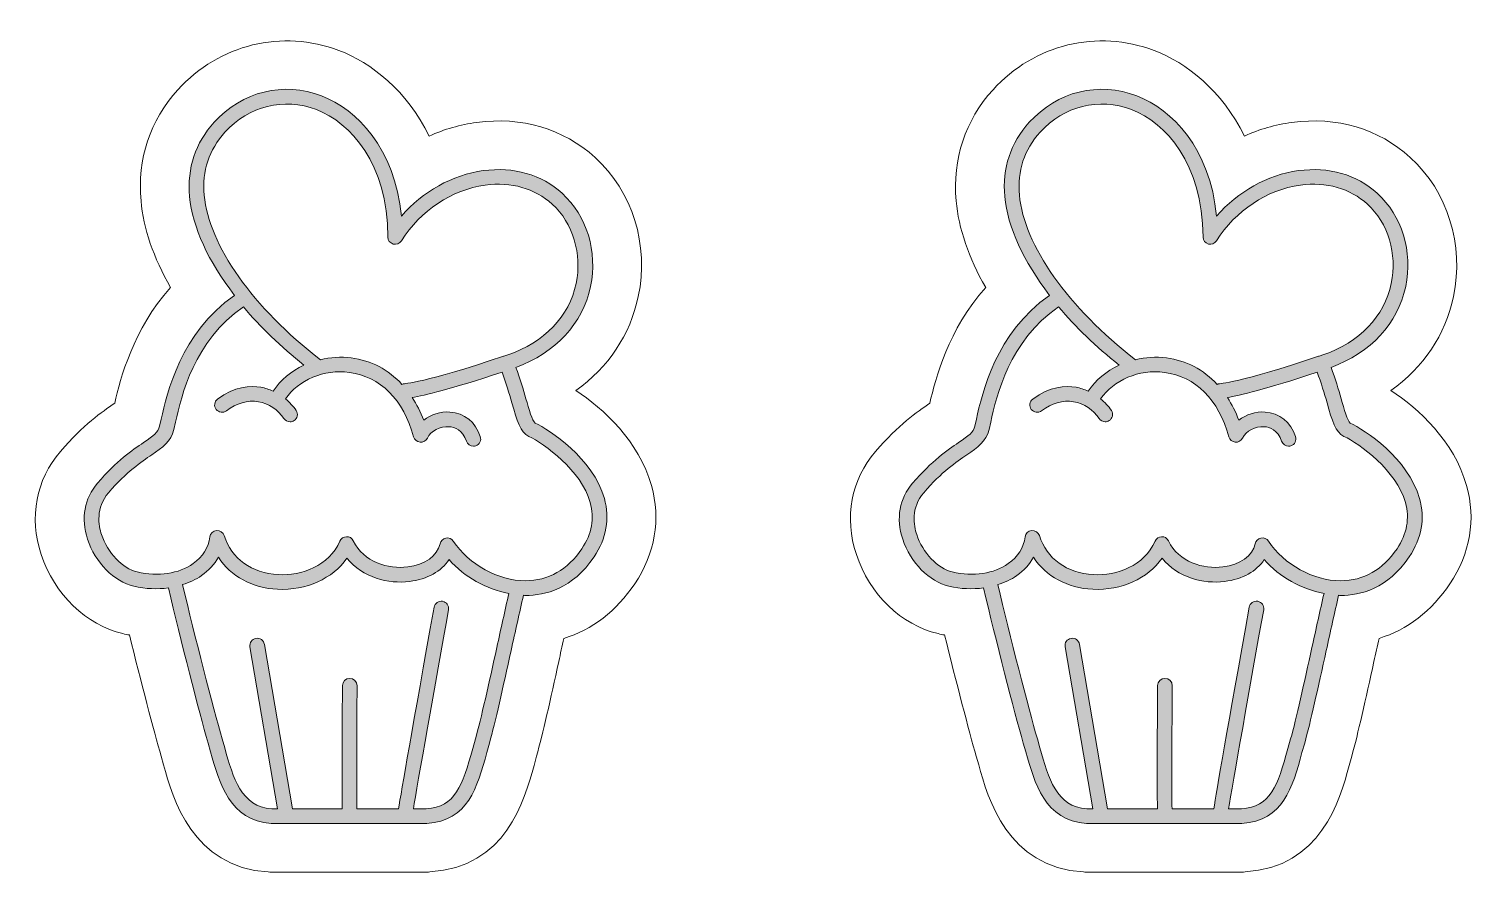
# Model space of a CAD drawing. Header units: inches. Extents: x 4.5 to 25.4, y -21 to -8.8.
import ezdxf

# ---------------------------------------------------------------- set-up
doc = ezdxf.new("R2010")
doc.units = ezdxf.units.IN
doc.header["$MEASUREMENT"] = 0
doc.layers.add('1', color=7, linetype='Continuous')

msp = doc.modelspace()

# ---------------------------------------------------------------- hatches: boundary and pattern name
at = {"layer": '1', "true_color": 0xffffff}
h = msp.add_hatch(color=7, dxfattribs=at)
h.dxf.hatch_style = 2
edge = h.paths.add_edge_path()
edge.add_spline(control_points=[(12.852, -15.608), (12.69, -15.026), (12.058, -14.616), (11.851, -14.519), (11.813, -14.492), (11.761, -14.312), (11.72, -14.167), (11.683, -14.037), (11.635, -13.878), (11.574, -13.714), (12.147, -13.504), (12.54, -13.082), (12.652, -12.546), (12.757, -12.042), (12.6, -11.526), (12.242, -11.201), (11.944, -10.931), (11.541, -10.814), (11.104, -10.874), (10.655, -10.935), (10.23, -11.175), (9.922, -11.531), (9.825, -10.545), (9.28, -9.991), (8.77, -9.795), (8.217, -9.584), (7.622, -9.729), (7.218, -10.176), (6.946, -10.475), (6.827, -10.836), (6.864, -11.248), (6.904, -11.692), (7.136, -12.186), (7.511, -12.674), (6.735, -13.216), (6.537, -14.083), (6.454, -14.461), (6.454, -14.461), (6.431, -14.561), (6.431, -14.561), (6.409, -14.654), (6.347, -14.699), (6.198, -14.8), (6.036, -14.91), (5.814, -15.06), (5.534, -15.385), (5.343, -15.606), (5.292, -15.893), (5.39, -16.195), (5.5, -16.529), (5.775, -16.808), (6.058, -16.873), (6.23, -16.913), (6.399, -16.919), (6.557, -16.898), (6.734, -17.647), (6.999, -18.683), (7.131, -19.137), (7.131, -19.137), (7.167, -19.265), (7.167, -19.265), (7.291, -19.708), (7.444, -20.26), (8.043, -20.298), (8.043, -20.298), (10.288, -20.298), (10.288, -20.298), (10.885, -20.26), (11.016, -19.781), (11.155, -19.274), (11.155, -19.274), (11.194, -19.137), (11.194, -19.137), (11.278, -18.839), (11.388, -18.336), (11.505, -17.803), (11.566, -17.527), (11.627, -17.252), (11.684, -17.004), (11.693, -17.004), (11.702, -17.007), (11.711, -17.007), (11.711, -17.007), (11.712, -17.007), (11.713, -17.007), (11.995, -17.007), (12.394, -16.91), (12.703, -16.45), (12.882, -16.181), (12.933, -15.898), (12.852, -15.608)], knot_values=[0, 0, 0, 0, 1, 1, 1, 2, 2, 2, 3, 3, 3, 4, 4, 4, 5, 5, 5, 6, 6, 6, 7, 7, 7, 8, 8, 8, 9, 9, 9, 10, 10, 10, 11, 11, 11, 12, 12, 12, 13, 13, 13, 14, 14, 14, 15, 15, 15, 16, 16, 16, 17, 17, 17, 18, 18, 18, 19, 19, 19, 20, 20, 20, 21, 21, 21, 22, 22, 22, 23, 23, 23, 24, 24, 24, 25, 25, 25, 26, 26, 26, 27, 27, 27, 28, 28, 28, 29, 29, 29, 30, 30, 30, 30], degree=3, periodic=1)
edge = h.paths.add_edge_path()
edge.add_spline(control_points=[(7.374, -10.318), (7.719, -9.938), (8.224, -9.813), (8.695, -9.993), (9.189, -10.182), (9.72, -10.765), (9.726, -11.832), (9.726, -11.879), (9.757, -11.92), (9.803, -11.933), (9.848, -11.946), (9.897, -11.927), (9.921, -11.887), (10.197, -11.45), (10.649, -11.149), (11.132, -11.083), (11.507, -11.032), (11.849, -11.13), (12.1, -11.358), (12.398, -11.629), (12.533, -12.078), (12.444, -12.502), (12.345, -12.979), (11.985, -13.354), (11.458, -13.533), (11.438, -13.539), (11.421, -13.545), (11.402, -13.551), (11.401, -13.552), (11.399, -13.55), (11.398, -13.551), (11.396, -13.551), (11.396, -13.553), (11.395, -13.553), (10.247, -13.938), (9.957, -13.951), (9.947, -13.952), (9.94, -13.952), (9.936, -13.958), (9.93, -13.959), (9.735, -13.747), (9.485, -13.614), (9.197, -13.577), (9.046, -13.558), (8.895, -13.57), (8.752, -13.604), (7.782, -12.857), (7.139, -11.947), (7.075, -11.229), (7.043, -10.878), (7.144, -10.572), (7.374, -10.318)], knot_values=[0, 0, 0, 0, 1, 1, 1, 2, 2, 2, 3, 3, 3, 4, 4, 4, 5, 5, 5, 6, 6, 6, 7, 7, 7, 8, 8, 8, 9, 9, 9, 10, 10, 10, 11, 11, 11, 12, 12, 12, 13, 13, 13, 14, 14, 14, 15, 15, 15, 16, 16, 16, 17, 17, 17, 17], degree=3, periodic=1)
edge = h.paths.add_edge_path()
edge.add_spline(control_points=[(11.299, -17.758), (11.187, -18.264), (11.073, -18.787), (10.99, -19.079), (10.99, -19.079), (10.951, -19.218), (10.951, -19.218), (10.804, -19.755), (10.7, -20.059), (10.281, -20.086), (10.281, -20.086), (10.094, -20.086), (10.094, -20.086), (10.147, -19.762), (10.417, -18.247), (10.601, -17.214), (10.612, -17.156), (10.574, -17.101), (10.516, -17.091), (10.461, -17.082), (10.404, -17.119), (10.393, -17.176), (10.09, -18.87), (9.918, -19.846), (9.881, -20.086), (9.881, -20.086), (9.279, -20.086), (9.279, -20.086), (9.273, -19.876), (9.277, -18.918), (9.282, -18.311), (9.282, -18.252), (9.235, -18.204), (9.177, -18.204), (9.177, -18.204), (9.176, -18.204), (9.176, -18.204), (9.118, -18.204), (9.07, -18.251), (9.07, -18.309), (9.069, -18.47), (9.06, -19.776), (9.068, -20.086), (9.068, -20.086), (8.349, -20.086), (8.349, -20.086), (8.349, -20.086), (7.943, -17.713), (7.943, -17.713), (7.933, -17.656), (7.881, -17.617), (7.821, -17.627), (7.763, -17.636), (7.725, -17.691), (7.734, -17.749), (7.734, -17.749), (8.134, -20.086), (8.134, -20.086), (8.134, -20.086), (8.05, -20.086), (8.05, -20.086), (7.608, -20.058), (7.493, -19.645), (7.371, -19.208), (7.371, -19.208), (7.334, -19.078), (7.334, -19.078), (7.205, -18.634), (6.936, -17.584), (6.763, -16.849), (6.861, -16.817), (6.955, -16.778), (7.036, -16.72), (7.14, -16.648), (7.222, -16.558), (7.279, -16.456), (7.458, -16.728), (7.766, -16.9), (8.133, -16.918), (8.549, -16.935), (8.929, -16.763), (9.136, -16.47), (9.361, -16.75), (9.735, -16.843), (10.038, -16.805), (10.296, -16.773), (10.499, -16.657), (10.609, -16.49), (10.832, -16.742), (11.148, -16.917), (11.473, -16.978), (11.417, -17.222), (11.358, -17.488), (11.299, -17.758)], knot_values=[0, 0, 0, 0, 1, 1, 1, 2, 2, 2, 3, 3, 3, 4, 4, 4, 5, 5, 5, 6, 6, 6, 7, 7, 7, 8, 8, 8, 9, 9, 9, 10, 10, 10, 11, 11, 11, 12, 12, 12, 13, 13, 13, 14, 14, 14, 15, 15, 15, 16, 16, 16, 17, 17, 17, 18, 18, 18, 19, 19, 19, 20, 20, 20, 21, 21, 21, 22, 22, 22, 23, 23, 23, 24, 24, 24, 25, 25, 25, 26, 26, 26, 27, 27, 27, 28, 28, 28, 29, 29, 29, 30, 30, 30, 31, 31, 31, 31], degree=3, periodic=1)
edge = h.paths.add_edge_path()
edge.add_spline(control_points=[(12.527, -16.332), (12.324, -16.635), (12.042, -16.795), (11.713, -16.795), (11.712, -16.795), (11.711, -16.795), (11.711, -16.795), (11.322, -16.795), (10.894, -16.56), (10.671, -16.224), (10.647, -16.188), (10.605, -16.17), (10.563, -16.179), (10.521, -16.187), (10.487, -16.219), (10.479, -16.261), (10.443, -16.433), (10.26, -16.564), (10.012, -16.595), (9.733, -16.631), (9.377, -16.528), (9.226, -16.218), (9.208, -16.18), (9.17, -16.154), (9.128, -16.159), (9.087, -16.16), (9.05, -16.185), (9.033, -16.223), (8.881, -16.58), (8.478, -16.722), (8.144, -16.706), (7.76, -16.687), (7.467, -16.476), (7.363, -16.142), (7.348, -16.095), (7.303, -16.065), (7.252, -16.068), (7.203, -16.073), (7.163, -16.112), (7.157, -16.161), (7.138, -16.316), (7.054, -16.449), (6.915, -16.547), (6.706, -16.693), (6.412, -16.738), (6.106, -16.667), (5.898, -16.619), (5.677, -16.388), (5.592, -16.129), (5.549, -15.997), (5.504, -15.743), (5.694, -15.523), (5.956, -15.22), (6.165, -15.078), (6.317, -14.975), (6.472, -14.87), (6.594, -14.787), (6.637, -14.61), (6.637, -14.61), (6.661, -14.507), (6.661, -14.507), (6.746, -14.121), (6.925, -13.334), (7.64, -12.841), (7.883, -13.13), (8.179, -13.413), (8.515, -13.682), (8.331, -13.767), (8.176, -13.897), (8.069, -14.058), (8.012, -14.033), (7.954, -14.012), (7.893, -14.002), (7.742, -13.976), (7.512, -13.985), (7.267, -14.172), (7.22, -14.208), (7.211, -14.275), (7.247, -14.321), (7.283, -14.367), (7.349, -14.376), (7.395, -14.341), (7.541, -14.229), (7.701, -14.184), (7.857, -14.21), (8.006, -14.236), (8.144, -14.326), (8.225, -14.452), (8.246, -14.483), (8.28, -14.5), (8.314, -14.5), (8.334, -14.5), (8.354, -14.494), (8.372, -14.483), (8.421, -14.451), (8.435, -14.386), (8.403, -14.337), (8.362, -14.273), (8.307, -14.219), (8.248, -14.17), (8.432, -13.896), (8.803, -13.738), (9.17, -13.787), (9.615, -13.844), (9.954, -14.182), (10.098, -14.716), (10.11, -14.759), (10.147, -14.79), (10.191, -14.794), (10.235, -14.8), (10.277, -14.774), (10.296, -14.735), (10.345, -14.632), (10.486, -14.56), (10.608, -14.57), (10.693, -14.575), (10.806, -14.616), (10.861, -14.78), (10.876, -14.824), (10.917, -14.852), (10.961, -14.852), (10.972, -14.852), (10.984, -14.85), (10.995, -14.847), (11.05, -14.828), (11.08, -14.768), (11.061, -14.713), (10.991, -14.501), (10.83, -14.372), (10.622, -14.359), (10.486, -14.35), (10.348, -14.396), (10.243, -14.476), (10.198, -14.356), (10.142, -14.247), (10.078, -14.148), (10.251, -14.118), (10.626, -14.031), (11.374, -13.783), (11.433, -13.94), (11.478, -14.091), (11.516, -14.225), (11.59, -14.483), (11.638, -14.653), (11.76, -14.71), (11.984, -14.815), (12.519, -15.201), (12.648, -15.665), (12.712, -15.893), (12.671, -16.117), (12.527, -16.332)], knot_values=[0, 0, 0, 0, 1, 1, 1, 2, 2, 2, 3, 3, 3, 4, 4, 4, 5, 5, 5, 6, 6, 6, 7, 7, 7, 8, 8, 8, 9, 9, 9, 10, 10, 10, 11, 11, 11, 12, 12, 12, 13, 13, 13, 14, 14, 14, 15, 15, 15, 16, 16, 16, 17, 17, 17, 18, 18, 18, 19, 19, 19, 20, 20, 20, 21, 21, 21, 22, 22, 22, 23, 23, 23, 24, 24, 24, 25, 25, 25, 26, 26, 26, 27, 27, 27, 28, 28, 28, 29, 29, 29, 30, 30, 30, 31, 31, 31, 32, 32, 32, 33, 33, 33, 34, 34, 34, 35, 35, 35, 36, 36, 36, 37, 37, 37, 38, 38, 38, 39, 39, 39, 40, 40, 40, 41, 41, 41, 42, 42, 42, 43, 43, 43, 44, 44, 44, 45, 45, 45, 46, 46, 46, 47, 47, 47, 48, 48, 48, 49, 49, 49, 50, 50, 50, 50], degree=3, periodic=1)
h = msp.add_hatch(color=7, dxfattribs=at)
h.dxf.hatch_style = 2
edge = h.paths.add_edge_path()
edge.add_spline(control_points=[(24.621, -15.608), (24.459, -15.026), (23.827, -14.616), (23.62, -14.519), (23.582, -14.492), (23.53, -14.312), (23.489, -14.167), (23.452, -14.037), (23.404, -13.878), (23.343, -13.714), (23.916, -13.504), (24.309, -13.082), (24.421, -12.546), (24.526, -12.042), (24.369, -11.526), (24.011, -11.201), (23.713, -10.931), (23.31, -10.814), (22.873, -10.874), (22.424, -10.935), (21.999, -11.175), (21.691, -11.531), (21.594, -10.545), (21.049, -9.991), (20.539, -9.795), (19.986, -9.584), (19.392, -9.729), (18.987, -10.176), (18.715, -10.475), (18.596, -10.836), (18.633, -11.248), (18.673, -11.692), (18.905, -12.186), (19.28, -12.674), (18.504, -13.216), (18.306, -14.083), (18.223, -14.461), (18.223, -14.461), (18.2, -14.561), (18.2, -14.561), (18.178, -14.654), (18.116, -14.699), (17.967, -14.8), (17.805, -14.91), (17.583, -15.06), (17.303, -15.385), (17.112, -15.606), (17.061, -15.893), (17.159, -16.195), (17.269, -16.529), (17.544, -16.808), (17.827, -16.873), (17.999, -16.913), (18.168, -16.919), (18.326, -16.898), (18.503, -17.647), (18.768, -18.683), (18.9, -19.137), (18.9, -19.137), (18.936, -19.265), (18.936, -19.265), (19.06, -19.708), (19.213, -20.26), (19.812, -20.298), (19.812, -20.298), (22.057, -20.298), (22.057, -20.298), (22.654, -20.26), (22.785, -19.781), (22.924, -19.274), (22.924, -19.274), (22.963, -19.137), (22.963, -19.137), (23.047, -18.839), (23.157, -18.336), (23.275, -17.803), (23.335, -17.527), (23.396, -17.252), (23.453, -17.004), (23.462, -17.004), (23.471, -17.007), (23.48, -17.007), (23.481, -17.007), (23.481, -17.007), (23.482, -17.007), (23.764, -17.007), (24.163, -16.91), (24.472, -16.45), (24.652, -16.181), (24.702, -15.898), (24.621, -15.608)], knot_values=[0, 0, 0, 0, 1, 1, 1, 2, 2, 2, 3, 3, 3, 4, 4, 4, 5, 5, 5, 6, 6, 6, 7, 7, 7, 8, 8, 8, 9, 9, 9, 10, 10, 10, 11, 11, 11, 12, 12, 12, 13, 13, 13, 14, 14, 14, 15, 15, 15, 16, 16, 16, 17, 17, 17, 18, 18, 18, 19, 19, 19, 20, 20, 20, 21, 21, 21, 22, 22, 22, 23, 23, 23, 24, 24, 24, 25, 25, 25, 26, 26, 26, 27, 27, 27, 28, 28, 28, 29, 29, 29, 30, 30, 30, 30], degree=3, periodic=1)
edge = h.paths.add_edge_path()
edge.add_spline(control_points=[(19.144, -10.318), (19.488, -9.938), (19.993, -9.813), (20.464, -9.993), (20.958, -10.182), (21.489, -10.765), (21.495, -11.832), (21.495, -11.879), (21.526, -11.92), (21.572, -11.933), (21.617, -11.946), (21.666, -11.927), (21.69, -11.887), (21.966, -11.45), (22.418, -11.149), (22.901, -11.083), (23.276, -11.032), (23.618, -11.13), (23.869, -11.358), (24.167, -11.629), (24.302, -12.078), (24.213, -12.502), (24.114, -12.979), (23.754, -13.354), (23.227, -13.533), (23.207, -13.539), (23.19, -13.545), (23.171, -13.551), (23.17, -13.552), (23.168, -13.55), (23.167, -13.551), (23.166, -13.551), (23.165, -13.553), (23.164, -13.553), (22.016, -13.938), (21.726, -13.951), (21.716, -13.952), (21.709, -13.952), (21.705, -13.958), (21.699, -13.959), (21.504, -13.747), (21.254, -13.614), (20.966, -13.577), (20.815, -13.558), (20.664, -13.57), (20.521, -13.604), (19.551, -12.857), (18.908, -11.947), (18.844, -11.229), (18.812, -10.878), (18.913, -10.572), (19.144, -10.318)], knot_values=[0, 0, 0, 0, 1, 1, 1, 2, 2, 2, 3, 3, 3, 4, 4, 4, 5, 5, 5, 6, 6, 6, 7, 7, 7, 8, 8, 8, 9, 9, 9, 10, 10, 10, 11, 11, 11, 12, 12, 12, 13, 13, 13, 14, 14, 14, 15, 15, 15, 16, 16, 16, 17, 17, 17, 17], degree=3, periodic=1)
edge = h.paths.add_edge_path()
edge.add_spline(control_points=[(23.068, -17.758), (22.957, -18.264), (22.842, -18.787), (22.759, -19.079), (22.759, -19.079), (22.72, -19.218), (22.72, -19.218), (22.573, -19.755), (22.469, -20.059), (22.05, -20.086), (22.05, -20.086), (21.863, -20.086), (21.863, -20.086), (21.916, -19.762), (22.186, -18.247), (22.371, -17.214), (22.381, -17.156), (22.343, -17.101), (22.285, -17.091), (22.23, -17.082), (22.173, -17.119), (22.162, -17.176), (21.859, -18.87), (21.687, -19.846), (21.65, -20.086), (21.65, -20.086), (21.048, -20.086), (21.048, -20.086), (21.042, -19.876), (21.046, -18.918), (21.051, -18.311), (21.051, -18.252), (21.004, -18.204), (20.946, -18.204), (20.946, -18.204), (20.945, -18.204), (20.945, -18.204), (20.887, -18.204), (20.84, -18.251), (20.839, -18.309), (20.838, -18.47), (20.829, -19.776), (20.837, -20.086), (20.837, -20.086), (20.118, -20.086), (20.118, -20.086), (20.118, -20.086), (19.712, -17.713), (19.712, -17.713), (19.702, -17.656), (19.65, -17.617), (19.59, -17.627), (19.532, -17.636), (19.494, -17.691), (19.504, -17.749), (19.504, -17.749), (19.903, -20.086), (19.903, -20.086), (19.903, -20.086), (19.819, -20.086), (19.819, -20.086), (19.377, -20.058), (19.262, -19.645), (19.14, -19.208), (19.14, -19.208), (19.104, -19.078), (19.104, -19.078), (18.975, -18.634), (18.705, -17.584), (18.532, -16.849), (18.63, -16.817), (18.724, -16.778), (18.806, -16.72), (18.909, -16.648), (18.991, -16.558), (19.048, -16.456), (19.227, -16.728), (19.535, -16.9), (19.902, -16.918), (20.318, -16.935), (20.698, -16.763), (20.905, -16.47), (21.13, -16.75), (21.504, -16.843), (21.807, -16.805), (22.065, -16.773), (22.269, -16.657), (22.378, -16.49), (22.601, -16.742), (22.917, -16.917), (23.242, -16.978), (23.186, -17.222), (23.127, -17.488), (23.068, -17.758)], knot_values=[0, 0, 0, 0, 1, 1, 1, 2, 2, 2, 3, 3, 3, 4, 4, 4, 5, 5, 5, 6, 6, 6, 7, 7, 7, 8, 8, 8, 9, 9, 9, 10, 10, 10, 11, 11, 11, 12, 12, 12, 13, 13, 13, 14, 14, 14, 15, 15, 15, 16, 16, 16, 17, 17, 17, 18, 18, 18, 19, 19, 19, 20, 20, 20, 21, 21, 21, 22, 22, 22, 23, 23, 23, 24, 24, 24, 25, 25, 25, 26, 26, 26, 27, 27, 27, 28, 28, 28, 29, 29, 29, 30, 30, 30, 31, 31, 31, 31], degree=3, periodic=1)
edge = h.paths.add_edge_path()
edge.add_spline(control_points=[(24.296, -16.332), (24.093, -16.635), (23.811, -16.795), (23.482, -16.795), (23.481, -16.795), (23.481, -16.795), (23.48, -16.795), (23.091, -16.795), (22.663, -16.56), (22.44, -16.224), (22.416, -16.188), (22.374, -16.17), (22.332, -16.179), (22.29, -16.187), (22.257, -16.219), (22.248, -16.261), (22.212, -16.433), (22.029, -16.564), (21.781, -16.595), (21.502, -16.631), (21.146, -16.528), (20.995, -16.218), (20.977, -16.18), (20.939, -16.154), (20.897, -16.159), (20.856, -16.16), (20.819, -16.185), (20.802, -16.223), (20.65, -16.58), (20.247, -16.722), (19.913, -16.706), (19.529, -16.687), (19.237, -16.476), (19.132, -16.142), (19.117, -16.095), (19.072, -16.065), (19.021, -16.068), (18.972, -16.073), (18.932, -16.112), (18.926, -16.161), (18.907, -16.316), (18.823, -16.449), (18.684, -16.547), (18.476, -16.693), (18.181, -16.738), (17.875, -16.667), (17.667, -16.619), (17.446, -16.388), (17.361, -16.129), (17.318, -15.997), (17.274, -15.743), (17.463, -15.523), (17.725, -15.22), (17.934, -15.078), (18.086, -14.975), (18.241, -14.87), (18.364, -14.787), (18.406, -14.61), (18.406, -14.61), (18.43, -14.507), (18.43, -14.507), (18.515, -14.121), (18.694, -13.334), (19.409, -12.841), (19.652, -13.13), (19.948, -13.413), (20.284, -13.682), (20.1, -13.767), (19.945, -13.897), (19.838, -14.058), (19.781, -14.033), (19.723, -14.012), (19.662, -14.002), (19.511, -13.976), (19.281, -13.985), (19.036, -14.172), (18.989, -14.208), (18.981, -14.275), (19.016, -14.321), (19.052, -14.367), (19.118, -14.376), (19.165, -14.341), (19.31, -14.229), (19.47, -14.184), (19.626, -14.21), (19.775, -14.236), (19.913, -14.326), (19.994, -14.452), (20.015, -14.483), (20.049, -14.5), (20.083, -14.5), (20.103, -14.5), (20.123, -14.494), (20.141, -14.483), (20.19, -14.451), (20.204, -14.386), (20.172, -14.337), (20.131, -14.273), (20.076, -14.219), (20.017, -14.17), (20.201, -13.896), (20.572, -13.738), (20.939, -13.787), (21.385, -13.844), (21.723, -14.182), (21.867, -14.716), (21.879, -14.759), (21.916, -14.79), (21.96, -14.794), (22.004, -14.8), (22.046, -14.774), (22.065, -14.735), (22.114, -14.632), (22.255, -14.56), (22.377, -14.57), (22.462, -14.575), (22.575, -14.616), (22.63, -14.78), (22.645, -14.824), (22.686, -14.852), (22.73, -14.852), (22.741, -14.852), (22.753, -14.85), (22.764, -14.847), (22.819, -14.828), (22.849, -14.768), (22.83, -14.713), (22.76, -14.501), (22.599, -14.372), (22.391, -14.359), (22.255, -14.35), (22.117, -14.396), (22.012, -14.476), (21.967, -14.356), (21.911, -14.247), (21.847, -14.148), (22.02, -14.118), (22.396, -14.031), (23.143, -13.783), (23.202, -13.94), (23.247, -14.091), (23.286, -14.225), (23.359, -14.483), (23.408, -14.653), (23.529, -14.71), (23.753, -14.815), (24.288, -15.201), (24.417, -15.665), (24.481, -15.893), (24.44, -16.117), (24.296, -16.332)], knot_values=[0, 0, 0, 0, 1, 1, 1, 2, 2, 2, 3, 3, 3, 4, 4, 4, 5, 5, 5, 6, 6, 6, 7, 7, 7, 8, 8, 8, 9, 9, 9, 10, 10, 10, 11, 11, 11, 12, 12, 12, 13, 13, 13, 14, 14, 14, 15, 15, 15, 16, 16, 16, 17, 17, 17, 18, 18, 18, 19, 19, 19, 20, 20, 20, 21, 21, 21, 22, 22, 22, 23, 23, 23, 24, 24, 24, 25, 25, 25, 26, 26, 26, 27, 27, 27, 28, 28, 28, 29, 29, 29, 30, 30, 30, 31, 31, 31, 32, 32, 32, 33, 33, 33, 34, 34, 34, 35, 35, 35, 36, 36, 36, 37, 37, 37, 38, 38, 38, 39, 39, 39, 40, 40, 40, 41, 41, 41, 42, 42, 42, 43, 43, 43, 44, 44, 44, 45, 45, 45, 46, 46, 46, 47, 47, 47, 48, 48, 48, 49, 49, 49, 50, 50, 50, 50], degree=3, periodic=1)

# ---------------------------------------------------------------- linework, layer by layer
at = {"layer": '1', "color": 12, "lineweight": 9, "true_color": 0xd00017}
for points in [[(13.531, -15.419), (13.354, -14.783), (12.837, -14.308), (12.44, -14.048), (12.907, -13.717), (13.225, -13.245), (13.342, -12.691), (13.498, -11.944), (13.26, -11.175), (12.718, -10.683), (12.262, -10.269), (11.655, -10.089), (11.009, -10.178), (10.772, -10.21), (10.542, -10.276), (10.323, -10.374), (10.002, -9.72), (9.489, -9.317), (9.019, -9.138), (8.202, -8.828), (7.29, -9.05), (6.694, -9.705), (6.291, -10.15), (6.107, -10.705), (6.162, -11.311), (6.197, -11.708), (6.343, -12.132), (6.588, -12.56), (6.048, -13.168), (5.864, -13.873), (5.782, -14.232), (5.599, -14.357), (5.329, -14.545), (4.999, -14.927), (4.645, -15.337), (4.544, -15.879), (4.721, -16.415), (4.91, -16.988), (5.373, -17.437), (5.9, -17.558), (5.932, -17.565), (5.964, -17.572), (5.995, -17.577), (6.158, -18.238), (6.348, -18.969), (6.452, -19.327), (6.452, -19.327), (6.488, -19.454), (6.488, -19.454), (6.621, -19.933), (6.899, -20.929), (7.999, -20.999), (8.013, -20.999), (8.028, -21), (8.043, -21), (8.043, -21), (8.043, -21), (8.043, -21), (8.043, -21), (10.288, -21), (10.288, -21), (10.303, -21), (10.318, -20.999), (10.333, -20.998), (11.432, -20.929), (11.695, -19.973), (11.836, -19.461), (11.836, -19.461), (11.873, -19.327), (11.873, -19.327), (11.963, -19.009), (12.075, -18.499), (12.193, -17.96), (12.218, -17.848), (12.242, -17.737), (12.266, -17.627), (12.674, -17.501), (13.027, -17.231), (13.29, -16.839), (13.585, -16.399), (13.668, -15.907), (13.531, -15.419)], [(25.3, -15.419), (25.123, -14.783), (24.606, -14.308), (24.209, -14.048), (24.677, -13.717), (24.994, -13.245), (25.111, -12.691), (25.267, -11.944), (25.029, -11.175), (24.487, -10.683), (24.031, -10.269), (23.424, -10.089), (22.778, -10.178), (22.541, -10.21), (22.311, -10.276), (22.092, -10.374), (21.771, -9.72), (21.258, -9.317), (20.788, -9.138), (19.971, -8.828), (19.059, -9.05), (18.463, -9.705), (18.061, -10.15), (17.876, -10.705), (17.931, -11.311), (17.966, -11.708), (18.112, -12.132), (18.357, -12.56), (17.817, -13.168), (17.633, -13.873), (17.551, -14.232), (17.368, -14.357), (17.098, -14.545), (16.768, -14.927), (16.414, -15.337), (16.313, -15.879), (16.49, -16.415), (16.679, -16.988), (17.142, -17.437), (17.669, -17.558), (17.701, -17.565), (17.733, -17.572), (17.764, -17.577), (17.927, -18.238), (18.117, -18.969), (18.221, -19.327), (18.221, -19.327), (18.257, -19.454), (18.257, -19.454), (18.39, -19.933), (18.668, -20.929), (19.768, -20.999), (19.782, -20.999), (19.797, -21), (19.812, -21), (19.812, -21), (19.812, -21), (19.812, -21), (19.812, -21), (22.057, -21), (22.057, -21), (22.072, -21), (22.087, -20.999), (22.102, -20.998), (23.201, -20.929), (23.464, -19.973), (23.605, -19.461), (23.605, -19.461), (23.642, -19.327), (23.642, -19.327), (23.732, -19.009), (23.844, -18.499), (23.962, -17.96), (23.987, -17.848), (24.011, -17.737), (24.036, -17.627), (24.443, -17.501), (24.796, -17.231), (25.059, -16.839), (25.354, -16.399), (25.437, -15.907), (25.3, -15.419)]]:
    msp.add_open_spline(points, degree=3, knots=[0, 0, 0, 0, 1, 1, 1, 2, 2, 2, 3, 3, 3, 4, 4, 4, 5, 5, 5, 6, 6, 6, 7, 7, 7, 8, 8, 8, 9, 9, 9, 10, 10, 10, 11, 11, 11, 12, 12, 12, 13, 13, 13, 14, 14, 14, 15, 15, 15, 16, 16, 16, 17, 17, 17, 18, 18, 18, 19, 19, 19, 20, 20, 20, 21, 21, 21, 22, 22, 22, 23, 23, 23, 24, 24, 24, 25, 25, 25, 26, 26, 26, 27, 27, 27, 27], dxfattribs=at)
at = {"layer": '1', "lineweight": 0}
for points, knots in [([(12.852, -15.608), (12.69, -15.026), (12.058, -14.616), (11.851, -14.519), (11.813, -14.492), (11.761, -14.312), (11.72, -14.167), (11.683, -14.037), (11.635, -13.878), (11.574, -13.714), (12.147, -13.504), (12.54, -13.082), (12.652, -12.546), (12.757, -12.042), (12.6, -11.526), (12.242, -11.201), (11.944, -10.931), (11.541, -10.814), (11.104, -10.874), (10.655, -10.935), (10.23, -11.175), (9.922, -11.531), (9.825, -10.545), (9.28, -9.991), (8.77, -9.795), (8.217, -9.584), (7.622, -9.729), (7.218, -10.176), (6.946, -10.475), (6.827, -10.836), (6.864, -11.248), (6.904, -11.692), (7.136, -12.186), (7.511, -12.674), (6.735, -13.216), (6.537, -14.083), (6.454, -14.461), (6.454, -14.461), (6.431, -14.561), (6.431, -14.561), (6.409, -14.654), (6.347, -14.699), (6.198, -14.8), (6.036, -14.91), (5.814, -15.06), (5.534, -15.385), (5.343, -15.606), (5.292, -15.893), (5.39, -16.195), (5.5, -16.529), (5.775, -16.808), (6.058, -16.873), (6.23, -16.913), (6.399, -16.919), (6.557, -16.898), (6.734, -17.647), (6.999, -18.683), (7.131, -19.137), (7.131, -19.137), (7.167, -19.265), (7.167, -19.265), (7.291, -19.708), (7.444, -20.26), (8.043, -20.298), (8.043, -20.298), (10.288, -20.298), (10.288, -20.298), (10.885, -20.26), (11.016, -19.781), (11.155, -19.274), (11.155, -19.274), (11.194, -19.137), (11.194, -19.137), (11.278, -18.839), (11.388, -18.336), (11.505, -17.803), (11.566, -17.527), (11.627, -17.252), (11.684, -17.004), (11.693, -17.004), (11.702, -17.007), (11.711, -17.007), (11.711, -17.007), (11.712, -17.007), (11.713, -17.007), (11.995, -17.007), (12.394, -16.91), (12.703, -16.45), (12.882, -16.181), (12.933, -15.898), (12.852, -15.608)], [0, 0, 0, 0, 1, 1, 1, 2, 2, 2, 3, 3, 3, 4, 4, 4, 5, 5, 5, 6, 6, 6, 7, 7, 7, 8, 8, 8, 9, 9, 9, 10, 10, 10, 11, 11, 11, 12, 12, 12, 13, 13, 13, 14, 14, 14, 15, 15, 15, 16, 16, 16, 17, 17, 17, 18, 18, 18, 19, 19, 19, 20, 20, 20, 21, 21, 21, 22, 22, 22, 23, 23, 23, 24, 24, 24, 25, 25, 25, 26, 26, 26, 27, 27, 27, 28, 28, 28, 29, 29, 29, 30, 30, 30, 30]), ([(24.621, -15.608), (24.459, -15.026), (23.827, -14.616), (23.62, -14.519), (23.582, -14.492), (23.53, -14.312), (23.489, -14.167), (23.452, -14.037), (23.404, -13.878), (23.343, -13.714), (23.916, -13.504), (24.309, -13.082), (24.421, -12.546), (24.526, -12.042), (24.369, -11.526), (24.011, -11.201), (23.713, -10.931), (23.31, -10.814), (22.873, -10.874), (22.424, -10.935), (21.999, -11.175), (21.691, -11.531), (21.594, -10.545), (21.049, -9.991), (20.539, -9.795), (19.986, -9.584), (19.392, -9.729), (18.987, -10.176), (18.715, -10.475), (18.596, -10.836), (18.633, -11.248), (18.673, -11.692), (18.905, -12.186), (19.28, -12.674), (18.504, -13.216), (18.306, -14.083), (18.223, -14.461), (18.223, -14.461), (18.2, -14.561), (18.2, -14.561), (18.178, -14.654), (18.116, -14.699), (17.967, -14.8), (17.805, -14.91), (17.583, -15.06), (17.303, -15.385), (17.112, -15.606), (17.061, -15.893), (17.159, -16.195), (17.269, -16.529), (17.544, -16.808), (17.827, -16.873), (17.999, -16.913), (18.168, -16.919), (18.326, -16.898), (18.503, -17.647), (18.768, -18.683), (18.9, -19.137), (18.9, -19.137), (18.936, -19.265), (18.936, -19.265), (19.06, -19.708), (19.213, -20.26), (19.812, -20.298), (19.812, -20.298), (22.057, -20.298), (22.057, -20.298), (22.654, -20.26), (22.785, -19.781), (22.924, -19.274), (22.924, -19.274), (22.963, -19.137), (22.963, -19.137), (23.047, -18.839), (23.157, -18.336), (23.275, -17.803), (23.335, -17.527), (23.396, -17.252), (23.453, -17.004), (23.462, -17.004), (23.471, -17.007), (23.48, -17.007), (23.481, -17.007), (23.481, -17.007), (23.482, -17.007), (23.764, -17.007), (24.163, -16.91), (24.472, -16.45), (24.652, -16.181), (24.702, -15.898), (24.621, -15.608)], [0, 0, 0, 0, 1, 1, 1, 2, 2, 2, 3, 3, 3, 4, 4, 4, 5, 5, 5, 6, 6, 6, 7, 7, 7, 8, 8, 8, 9, 9, 9, 10, 10, 10, 11, 11, 11, 12, 12, 12, 13, 13, 13, 14, 14, 14, 15, 15, 15, 16, 16, 16, 17, 17, 17, 18, 18, 18, 19, 19, 19, 20, 20, 20, 21, 21, 21, 22, 22, 22, 23, 23, 23, 24, 24, 24, 25, 25, 25, 26, 26, 26, 27, 27, 27, 28, 28, 28, 29, 29, 29, 30, 30, 30, 30]), ([(7.374, -10.318), (7.719, -9.938), (8.224, -9.813), (8.695, -9.993), (9.189, -10.182), (9.72, -10.765), (9.726, -11.832), (9.726, -11.879), (9.757, -11.92), (9.803, -11.933), (9.848, -11.946), (9.897, -11.927), (9.921, -11.887), (10.197, -11.45), (10.649, -11.149), (11.132, -11.083), (11.507, -11.032), (11.849, -11.13), (12.1, -11.358), (12.398, -11.629), (12.533, -12.078), (12.444, -12.502), (12.345, -12.979), (11.985, -13.354), (11.458, -13.533), (11.438, -13.539), (11.421, -13.545), (11.402, -13.551), (11.401, -13.552), (11.399, -13.55), (11.398, -13.551), (11.396, -13.551), (11.396, -13.553), (11.395, -13.553), (10.247, -13.938), (9.957, -13.951), (9.947, -13.952), (9.94, -13.952), (9.936, -13.958), (9.93, -13.959), (9.735, -13.747), (9.485, -13.614), (9.197, -13.577), (9.046, -13.558), (8.895, -13.57), (8.752, -13.604), (7.782, -12.857), (7.139, -11.947), (7.075, -11.229), (7.043, -10.878), (7.144, -10.572), (7.374, -10.318)], [0, 0, 0, 0, 1, 1, 1, 2, 2, 2, 3, 3, 3, 4, 4, 4, 5, 5, 5, 6, 6, 6, 7, 7, 7, 8, 8, 8, 9, 9, 9, 10, 10, 10, 11, 11, 11, 12, 12, 12, 13, 13, 13, 14, 14, 14, 15, 15, 15, 16, 16, 16, 17, 17, 17, 17]), ([(19.144, -10.318), (19.488, -9.938), (19.993, -9.813), (20.464, -9.993), (20.958, -10.182), (21.489, -10.765), (21.495, -11.832), (21.495, -11.879), (21.526, -11.92), (21.572, -11.933), (21.617, -11.946), (21.666, -11.927), (21.69, -11.887), (21.966, -11.45), (22.418, -11.149), (22.901, -11.083), (23.276, -11.032), (23.618, -11.13), (23.869, -11.358), (24.167, -11.629), (24.302, -12.078), (24.213, -12.502), (24.114, -12.979), (23.754, -13.354), (23.227, -13.533), (23.207, -13.539), (23.19, -13.545), (23.171, -13.551), (23.17, -13.552), (23.168, -13.55), (23.167, -13.551), (23.166, -13.551), (23.165, -13.553), (23.164, -13.553), (22.016, -13.938), (21.726, -13.951), (21.716, -13.952), (21.709, -13.952), (21.705, -13.958), (21.699, -13.959), (21.504, -13.747), (21.254, -13.614), (20.966, -13.577), (20.815, -13.558), (20.664, -13.57), (20.521, -13.604), (19.551, -12.857), (18.908, -11.947), (18.844, -11.229), (18.812, -10.878), (18.913, -10.572), (19.144, -10.318)], [0, 0, 0, 0, 1, 1, 1, 2, 2, 2, 3, 3, 3, 4, 4, 4, 5, 5, 5, 6, 6, 6, 7, 7, 7, 8, 8, 8, 9, 9, 9, 10, 10, 10, 11, 11, 11, 12, 12, 12, 13, 13, 13, 14, 14, 14, 15, 15, 15, 16, 16, 16, 17, 17, 17, 17]), ([(12.527, -16.332), (12.324, -16.635), (12.042, -16.795), (11.713, -16.795), (11.712, -16.795), (11.711, -16.795), (11.711, -16.795), (11.322, -16.795), (10.894, -16.56), (10.671, -16.224), (10.647, -16.188), (10.605, -16.17), (10.563, -16.179), (10.521, -16.187), (10.487, -16.219), (10.479, -16.261), (10.443, -16.433), (10.26, -16.564), (10.012, -16.595), (9.733, -16.631), (9.377, -16.528), (9.226, -16.218), (9.208, -16.18), (9.17, -16.154), (9.128, -16.159), (9.087, -16.16), (9.05, -16.185), (9.033, -16.223), (8.881, -16.58), (8.478, -16.722), (8.144, -16.706), (7.76, -16.687), (7.467, -16.476), (7.363, -16.142), (7.348, -16.095), (7.303, -16.065), (7.252, -16.068), (7.203, -16.073), (7.163, -16.112), (7.157, -16.161), (7.138, -16.316), (7.054, -16.449), (6.915, -16.547), (6.706, -16.693), (6.412, -16.738), (6.106, -16.667), (5.898, -16.619), (5.677, -16.388), (5.592, -16.129), (5.549, -15.997), (5.504, -15.743), (5.694, -15.523), (5.956, -15.22), (6.165, -15.078), (6.317, -14.975), (6.472, -14.87), (6.594, -14.787), (6.637, -14.61), (6.637, -14.61), (6.661, -14.507), (6.661, -14.507), (6.746, -14.121), (6.925, -13.334), (7.64, -12.841), (7.883, -13.13), (8.179, -13.413), (8.515, -13.682), (8.331, -13.767), (8.176, -13.897), (8.069, -14.058), (8.012, -14.033), (7.954, -14.012), (7.893, -14.002), (7.742, -13.976), (7.512, -13.985), (7.267, -14.172), (7.22, -14.208), (7.211, -14.275), (7.247, -14.321), (7.283, -14.367), (7.349, -14.376), (7.395, -14.341), (7.541, -14.229), (7.701, -14.184), (7.857, -14.21), (8.006, -14.236), (8.144, -14.326), (8.225, -14.452), (8.246, -14.483), (8.28, -14.5), (8.314, -14.5), (8.334, -14.5), (8.354, -14.494), (8.372, -14.483), (8.421, -14.451), (8.435, -14.386), (8.403, -14.337), (8.362, -14.273), (8.307, -14.219), (8.248, -14.17), (8.432, -13.896), (8.803, -13.738), (9.17, -13.787), (9.615, -13.844), (9.954, -14.182), (10.098, -14.716), (10.11, -14.759), (10.147, -14.79), (10.191, -14.794), (10.235, -14.8), (10.277, -14.774), (10.296, -14.735), (10.345, -14.632), (10.486, -14.56), (10.608, -14.57), (10.693, -14.575), (10.806, -14.616), (10.861, -14.78), (10.876, -14.824), (10.917, -14.852), (10.961, -14.852), (10.972, -14.852), (10.984, -14.85), (10.995, -14.847), (11.05, -14.828), (11.08, -14.768), (11.061, -14.713), (10.991, -14.501), (10.83, -14.372), (10.622, -14.359), (10.486, -14.35), (10.348, -14.396), (10.243, -14.476), (10.198, -14.356), (10.142, -14.247), (10.078, -14.148), (10.251, -14.118), (10.626, -14.031), (11.374, -13.783), (11.433, -13.94), (11.478, -14.091), (11.516, -14.225), (11.59, -14.483), (11.638, -14.653), (11.76, -14.71), (11.984, -14.815), (12.519, -15.201), (12.648, -15.665), (12.712, -15.893), (12.671, -16.117), (12.527, -16.332)], [0, 0, 0, 0, 1, 1, 1, 2, 2, 2, 3, 3, 3, 4, 4, 4, 5, 5, 5, 6, 6, 6, 7, 7, 7, 8, 8, 8, 9, 9, 9, 10, 10, 10, 11, 11, 11, 12, 12, 12, 13, 13, 13, 14, 14, 14, 15, 15, 15, 16, 16, 16, 17, 17, 17, 18, 18, 18, 19, 19, 19, 20, 20, 20, 21, 21, 21, 22, 22, 22, 23, 23, 23, 24, 24, 24, 25, 25, 25, 26, 26, 26, 27, 27, 27, 28, 28, 28, 29, 29, 29, 30, 30, 30, 31, 31, 31, 32, 32, 32, 33, 33, 33, 34, 34, 34, 35, 35, 35, 36, 36, 36, 37, 37, 37, 38, 38, 38, 39, 39, 39, 40, 40, 40, 41, 41, 41, 42, 42, 42, 43, 43, 43, 44, 44, 44, 45, 45, 45, 46, 46, 46, 47, 47, 47, 48, 48, 48, 49, 49, 49, 50, 50, 50, 50]), ([(24.296, -16.332), (24.093, -16.635), (23.811, -16.795), (23.482, -16.795), (23.481, -16.795), (23.481, -16.795), (23.48, -16.795), (23.091, -16.795), (22.663, -16.56), (22.44, -16.224), (22.416, -16.188), (22.374, -16.17), (22.332, -16.179), (22.29, -16.187), (22.257, -16.219), (22.248, -16.261), (22.212, -16.433), (22.029, -16.564), (21.781, -16.595), (21.502, -16.631), (21.146, -16.528), (20.995, -16.218), (20.977, -16.18), (20.939, -16.154), (20.897, -16.159), (20.856, -16.16), (20.819, -16.185), (20.802, -16.223), (20.65, -16.58), (20.247, -16.722), (19.913, -16.706), (19.529, -16.687), (19.237, -16.476), (19.132, -16.142), (19.117, -16.095), (19.072, -16.065), (19.021, -16.068), (18.972, -16.073), (18.932, -16.112), (18.926, -16.161), (18.907, -16.316), (18.823, -16.449), (18.684, -16.547), (18.476, -16.693), (18.181, -16.738), (17.875, -16.667), (17.667, -16.619), (17.446, -16.388), (17.361, -16.129), (17.318, -15.997), (17.274, -15.743), (17.463, -15.523), (17.725, -15.22), (17.934, -15.078), (18.086, -14.975), (18.241, -14.87), (18.364, -14.787), (18.406, -14.61), (18.406, -14.61), (18.43, -14.507), (18.43, -14.507), (18.515, -14.121), (18.694, -13.334), (19.409, -12.841), (19.652, -13.13), (19.948, -13.413), (20.284, -13.682), (20.1, -13.767), (19.945, -13.897), (19.838, -14.058), (19.781, -14.033), (19.723, -14.012), (19.662, -14.002), (19.511, -13.976), (19.281, -13.985), (19.036, -14.172), (18.989, -14.208), (18.981, -14.275), (19.016, -14.321), (19.052, -14.367), (19.118, -14.376), (19.165, -14.341), (19.31, -14.229), (19.47, -14.184), (19.626, -14.21), (19.775, -14.236), (19.913, -14.326), (19.994, -14.452), (20.015, -14.483), (20.049, -14.5), (20.083, -14.5), (20.103, -14.5), (20.123, -14.494), (20.141, -14.483), (20.19, -14.451), (20.204, -14.386), (20.172, -14.337), (20.131, -14.273), (20.076, -14.219), (20.017, -14.17), (20.201, -13.896), (20.572, -13.738), (20.939, -13.787), (21.385, -13.844), (21.723, -14.182), (21.867, -14.716), (21.879, -14.759), (21.916, -14.79), (21.96, -14.794), (22.004, -14.8), (22.046, -14.774), (22.065, -14.735), (22.114, -14.632), (22.255, -14.56), (22.377, -14.57), (22.462, -14.575), (22.575, -14.616), (22.63, -14.78), (22.645, -14.824), (22.686, -14.852), (22.73, -14.852), (22.741, -14.852), (22.753, -14.85), (22.764, -14.847), (22.819, -14.828), (22.849, -14.768), (22.83, -14.713), (22.76, -14.501), (22.599, -14.372), (22.391, -14.359), (22.255, -14.35), (22.117, -14.396), (22.012, -14.476), (21.967, -14.356), (21.911, -14.247), (21.847, -14.148), (22.02, -14.118), (22.396, -14.031), (23.143, -13.783), (23.202, -13.94), (23.247, -14.091), (23.286, -14.225), (23.359, -14.483), (23.408, -14.653), (23.529, -14.71), (23.753, -14.815), (24.288, -15.201), (24.417, -15.665), (24.481, -15.893), (24.44, -16.117), (24.296, -16.332)], [0, 0, 0, 0, 1, 1, 1, 2, 2, 2, 3, 3, 3, 4, 4, 4, 5, 5, 5, 6, 6, 6, 7, 7, 7, 8, 8, 8, 9, 9, 9, 10, 10, 10, 11, 11, 11, 12, 12, 12, 13, 13, 13, 14, 14, 14, 15, 15, 15, 16, 16, 16, 17, 17, 17, 18, 18, 18, 19, 19, 19, 20, 20, 20, 21, 21, 21, 22, 22, 22, 23, 23, 23, 24, 24, 24, 25, 25, 25, 26, 26, 26, 27, 27, 27, 28, 28, 28, 29, 29, 29, 30, 30, 30, 31, 31, 31, 32, 32, 32, 33, 33, 33, 34, 34, 34, 35, 35, 35, 36, 36, 36, 37, 37, 37, 38, 38, 38, 39, 39, 39, 40, 40, 40, 41, 41, 41, 42, 42, 42, 43, 43, 43, 44, 44, 44, 45, 45, 45, 46, 46, 46, 47, 47, 47, 48, 48, 48, 49, 49, 49, 50, 50, 50, 50]), ([(11.299, -17.758), (11.187, -18.264), (11.073, -18.787), (10.99, -19.079), (10.99, -19.079), (10.951, -19.218), (10.951, -19.218), (10.804, -19.755), (10.7, -20.059), (10.281, -20.086), (10.281, -20.086), (10.094, -20.086), (10.094, -20.086), (10.147, -19.762), (10.417, -18.247), (10.601, -17.214), (10.612, -17.156), (10.574, -17.101), (10.516, -17.091), (10.461, -17.082), (10.404, -17.119), (10.393, -17.176), (10.09, -18.87), (9.918, -19.846), (9.881, -20.086), (9.881, -20.086), (9.279, -20.086), (9.279, -20.086), (9.273, -19.876), (9.277, -18.918), (9.282, -18.311), (9.282, -18.252), (9.235, -18.204), (9.177, -18.204), (9.177, -18.204), (9.176, -18.204), (9.176, -18.204), (9.118, -18.204), (9.07, -18.251), (9.07, -18.309), (9.069, -18.47), (9.06, -19.776), (9.068, -20.086), (9.068, -20.086), (8.349, -20.086), (8.349, -20.086), (8.349, -20.086), (7.943, -17.713), (7.943, -17.713), (7.933, -17.656), (7.881, -17.617), (7.821, -17.627), (7.763, -17.636), (7.725, -17.691), (7.734, -17.749), (7.734, -17.749), (8.134, -20.086), (8.134, -20.086), (8.134, -20.086), (8.05, -20.086), (8.05, -20.086), (7.608, -20.058), (7.493, -19.645), (7.371, -19.208), (7.371, -19.208), (7.334, -19.078), (7.334, -19.078), (7.205, -18.634), (6.936, -17.584), (6.763, -16.849), (6.861, -16.817), (6.955, -16.778), (7.036, -16.72), (7.14, -16.648), (7.222, -16.558), (7.279, -16.456), (7.458, -16.728), (7.766, -16.9), (8.133, -16.918), (8.549, -16.935), (8.929, -16.763), (9.136, -16.47), (9.361, -16.75), (9.735, -16.843), (10.038, -16.805), (10.296, -16.773), (10.499, -16.657), (10.609, -16.49), (10.832, -16.742), (11.148, -16.917), (11.473, -16.978), (11.417, -17.222), (11.358, -17.488), (11.299, -17.758)], [0, 0, 0, 0, 1, 1, 1, 2, 2, 2, 3, 3, 3, 4, 4, 4, 5, 5, 5, 6, 6, 6, 7, 7, 7, 8, 8, 8, 9, 9, 9, 10, 10, 10, 11, 11, 11, 12, 12, 12, 13, 13, 13, 14, 14, 14, 15, 15, 15, 16, 16, 16, 17, 17, 17, 18, 18, 18, 19, 19, 19, 20, 20, 20, 21, 21, 21, 22, 22, 22, 23, 23, 23, 24, 24, 24, 25, 25, 25, 26, 26, 26, 27, 27, 27, 28, 28, 28, 29, 29, 29, 30, 30, 30, 31, 31, 31, 31]), ([(23.068, -17.758), (22.957, -18.264), (22.842, -18.787), (22.759, -19.079), (22.759, -19.079), (22.72, -19.218), (22.72, -19.218), (22.573, -19.755), (22.469, -20.059), (22.05, -20.086), (22.05, -20.086), (21.863, -20.086), (21.863, -20.086), (21.916, -19.762), (22.186, -18.247), (22.371, -17.214), (22.381, -17.156), (22.343, -17.101), (22.285, -17.091), (22.23, -17.082), (22.173, -17.119), (22.162, -17.176), (21.859, -18.87), (21.687, -19.846), (21.65, -20.086), (21.65, -20.086), (21.048, -20.086), (21.048, -20.086), (21.042, -19.876), (21.046, -18.918), (21.051, -18.311), (21.051, -18.252), (21.004, -18.204), (20.946, -18.204), (20.946, -18.204), (20.945, -18.204), (20.945, -18.204), (20.887, -18.204), (20.84, -18.251), (20.839, -18.309), (20.838, -18.47), (20.829, -19.776), (20.837, -20.086), (20.837, -20.086), (20.118, -20.086), (20.118, -20.086), (20.118, -20.086), (19.712, -17.713), (19.712, -17.713), (19.702, -17.656), (19.65, -17.617), (19.59, -17.627), (19.532, -17.636), (19.494, -17.691), (19.504, -17.749), (19.504, -17.749), (19.903, -20.086), (19.903, -20.086), (19.903, -20.086), (19.819, -20.086), (19.819, -20.086), (19.377, -20.058), (19.262, -19.645), (19.14, -19.208), (19.14, -19.208), (19.104, -19.078), (19.104, -19.078), (18.975, -18.634), (18.705, -17.584), (18.532, -16.849), (18.63, -16.817), (18.724, -16.778), (18.806, -16.72), (18.909, -16.648), (18.991, -16.558), (19.048, -16.456), (19.227, -16.728), (19.535, -16.9), (19.902, -16.918), (20.318, -16.935), (20.698, -16.763), (20.905, -16.47), (21.13, -16.75), (21.504, -16.843), (21.807, -16.805), (22.065, -16.773), (22.269, -16.657), (22.378, -16.49), (22.601, -16.742), (22.917, -16.917), (23.242, -16.978), (23.186, -17.222), (23.127, -17.488), (23.068, -17.758)], [0, 0, 0, 0, 1, 1, 1, 2, 2, 2, 3, 3, 3, 4, 4, 4, 5, 5, 5, 6, 6, 6, 7, 7, 7, 8, 8, 8, 9, 9, 9, 10, 10, 10, 11, 11, 11, 12, 12, 12, 13, 13, 13, 14, 14, 14, 15, 15, 15, 16, 16, 16, 17, 17, 17, 18, 18, 18, 19, 19, 19, 20, 20, 20, 21, 21, 21, 22, 22, 22, 23, 23, 23, 24, 24, 24, 25, 25, 25, 26, 26, 26, 27, 27, 27, 28, 28, 28, 29, 29, 29, 30, 30, 30, 31, 31, 31, 31])]:
    msp.add_open_spline(points, degree=3, knots=knots, dxfattribs=at)

doc.saveas('drawing.dxf')
